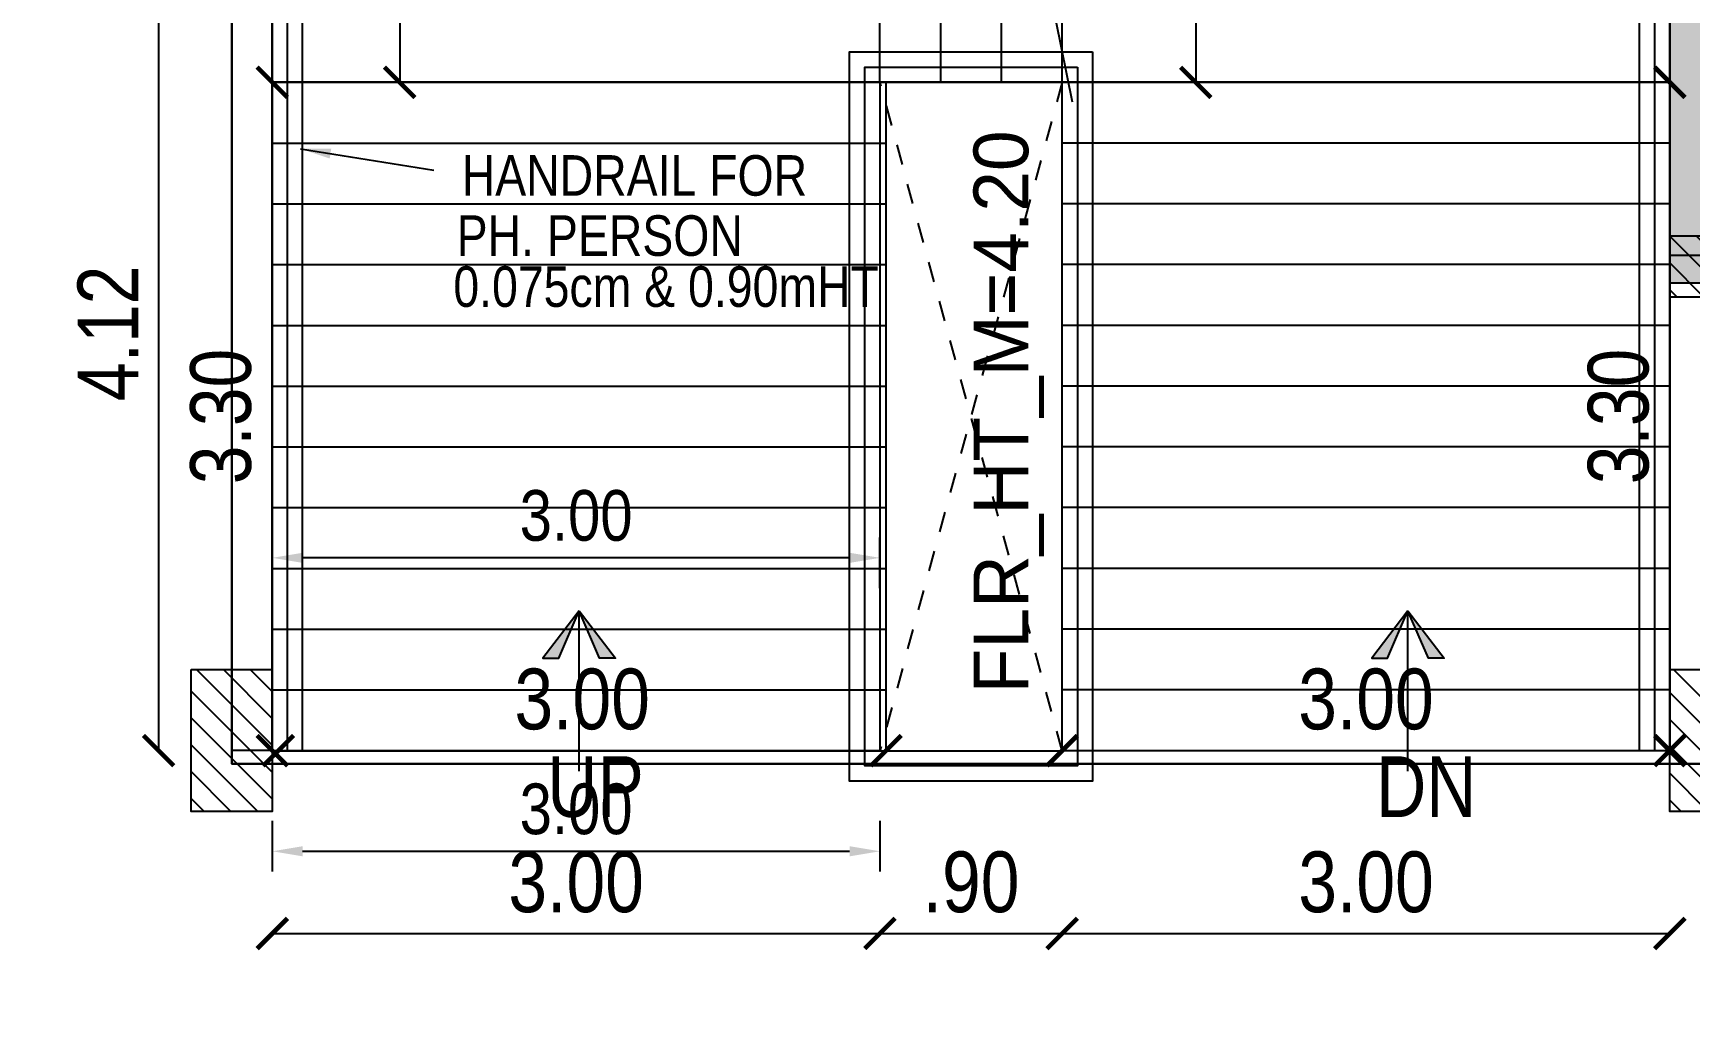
# Model space of a CAD drawing. Header units: metres. Extents: x 385023 to 385532, y 1408468 to 1408621.
# Drawn here: x 385342.21 to 385350.39, y 1408600.9 to 1408605.8 of the extents above; entities that cross this region are included whole.
import ezdxf

# ---------------------------------------------------------------- set-up
doc = ezdxf.new("R2010")
doc.units = ezdxf.units.M
doc.header["$MEASUREMENT"] = 0
doc.linetypes.add('DASHDOT', pattern=[1, 0.5, -0.25, 0, -0.25])
doc.linetypes.add('DASHED', pattern=[0.75, 0.5, -0.25])
for name, color, linetype in [('0 @ 1 (2)', 7, 'Continuous'), ('BLK_1_FLR_1_AC_ROOM_1', 7, 'Continuous'), ('BLK_1_FLR_1_CARPET_AREA', 7, 'Continuous'), ('S-COLUMN', 6, 'Continuous'), ('S-COLUMN HATCH', 8, 'Continuous')]:
    doc.layers.add(name, color=color, linetype=linetype)
for name, color, linetype, lineweight in [('BLK_1_FLR_1_EXIT_WIDTH_DOOR', 7, 'Continuous', 25), ('BLK_1_FLR_1_EXIT_WIDTH_STAIR', 7, 'Continuous', 25), ('BLK_1_FLR_1_STAIR_2', 7, 'Continuous', 25), ('BLK_1_FLR_1_STAIR_2_FLIGHT_1', 7, 'Continuous', 25), ('BLK_1_FLR_1_STAIR_2_FLIGHT_2', 7, 'Continuous', 25), ('BLK_1_FLR_1_STAIR_2_LANDING_1', 7, 'Continuous', 25)]:
    doc.layers.add(name, color=color, linetype=linetype, lineweight=lineweight)
doc.styles.add('AR', font='ARIALN.TTF')
doc.styles.add('ARIAL', font='ARIALN.TTF')
doc.styles.add('CEN-GOT', font='ARIALN.TTF')
doc.styles.add('DE', font='romai___.ttf', dxfattribs={"height": 1.75})
doc.styles.add('RIA-AP', font='ARIALN.TTF')
doc.dimstyles.new('BLG DIM-1', dxfattribs={"dimtxt": 0.25, "dimasz": 0.15, "dimexe": 0.1, "dimexo": 0.15, "dimgap": 0.08, "dimtad": 1, "dimzin": 0, "dimdsep": 46, "dimtxsty": 'ARIAL', "dimcen": 0.09, "dimclrd": 8, "dimclre": 8, "dimadec": 0, "dimazin": 0, "dimtfac": 1, "dimtofl": 0, "dimtmove": 2, "dimatfit": 3, "dimfxl": 0, "dimtolj": 1, "dimtzin": 0, "dimarcsym": 0})
doc.dimstyles.new('RIA-AP', dxfattribs={"dimtxt": 0.3, "dimasz": 0.15, "dimexe": 0, "dimexo": 1, "dimgap": 0.1, "dimtad": 1, "dimzin": 4, "dimdsep": 46, "dimtxsty": 'RIA-AP', "dimblk": 'ARCHTICK', "dimcen": 0.09, "dimse1": 1, "dimse2": 1, "dimclrd": 8, "dimclre": 8, "dimclrt": 4, "dimazin": 0, "dimtfac": 1, "dimtix": 1, "dimtofl": 0, "dimtmove": 2, "dimatfit": 3, "dimfxl": 0, "dimtolj": 1, "dimtzin": 0, "dimarcsym": 0})
pattern_1 = [(135, (375052.11474, 1409514.67969), (-0.06629126074, -0.06629126074), [])]

# ---------------------------------------------------------------- blocks, each defined once
blk = doc.blocks.new('grid')
at = {"layer": 'S-COLUMN HATCH'}
h = blk.add_hatch(dxfattribs=at)
h.set_pattern_fill('ANSI31', color=256, scale=0.75, angle=90, style=0)
h.set_pattern_definition(pattern_1)
h.paths.add_polyline_path([(391788.9375, 1408573.7935), (391788.9375, 1408574.0935), (391792.1175, 1408574.0935), (391792.1175, 1408573.7935)])
h = blk.add_hatch(dxfattribs=at)
h.set_pattern_fill('ANSI31', color=256, scale=0.75, angle=90, style=0)
h.set_pattern_definition(pattern_1)
h.paths.add_polyline_path([(391781.6379, 1408571.9535), (391781.6379, 1408571.2535), (391782.0379, 1408571.2535), (391782.0379, 1408571.9535)])
h = blk.add_hatch(dxfattribs=at)
h.set_pattern_fill('ANSI31', color=256, scale=0.75, angle=90, style=0)
h.set_pattern_definition(pattern_1)
h.paths.add_polyline_path([(391788.9375, 1408571.9535), (391788.9375, 1408571.2535), (391789.3375, 1408571.2535), (391789.3375, 1408571.9535)])
at = {"layer": 'S-COLUMN', "ltscale": 5, "elevation": -63.957}
blk.add_lwpolyline([(391788.9375, 1408574.0935), (391788.9375, 1408573.7935), (391792.1175, 1408573.7935), (391792.1175, 1408574.0935)], close=True, dxfattribs=at)
at = {"layer": 'S-COLUMN', "ltscale": 5}
for points in [[(391781.6379, 1408571.9535), (391782.0379, 1408571.9535), (391782.0379, 1408571.2535), (391781.6379, 1408571.2535)], [(391788.9375, 1408571.9535), (391789.3375, 1408571.9535), (391789.3375, 1408571.2535), (391788.9375, 1408571.2535)]]:
    blk.add_lwpolyline(points, close=True, dxfattribs=at)
blk = doc.blocks.new('A$C03BE6129')
at = {"lineweight": 9}
h = blk.add_hatch(dxfattribs=at)
h.set_pattern_fill('AR-CONC', color=8, scale=0.01, style=0)
h.paths.add_polyline_path([(0.23, 2.98), (1.98, 2.98), (1.98, 0), (2.21, 0), (2.21, 3.21), (0, 3.21), (0, 0), (0.23, 0)])
at = {"ltscale": 300}
h = blk.add_hatch(dxfattribs=at)
h.set_pattern_fill('ANSI32', color=8, scale=0.3, angle=270, style=0)
h.set_pattern_definition([(315, (1585196.33645, -687932.10369), (0.0795495128835, 0.0795495128835), []), (315, (1585196.33645, -687932.15672), (0.0795495128835, 0.0795495128835), [])])
h.paths.add_polyline_path([(1.98, 0.23), (1.705, 0.23), (1.705, 0), (1.98, 0)])
h.paths.add_polyline_path([(0.505, 0), (0.505, 0.23), (0.23, 0.23), (0.23, 0)])
at = {"linetype": 'Continuous'}
for p, q in [((0.23, 0.23), (0.505, 0.23)), ((0.505, 0.23), (0.505, 0)), ((1.705, 0.23), (1.98, 0.23)), ((1.705, 0.23), (1.705, 0)), ((0.23, 0), (0.505, 0)), ((1.705, 0), (1.98, 0))]:
    blk.add_line(p, q, dxfattribs=at)
for p, q in [((0.23, 0), (0, 0)), ((0.505, 0), (1.705, 0))]:
    blk.add_line(p, q)
blk.add_lwpolyline([(0.23, 0), (0.23, 2.98), (1.98, 2.98), (1.98, 0), (2.21, 0), (2.21, 3.21), (0, 3.21), (0, 0)], close=True, dxfattribs=at)
for points in [[(0.305, 0.23), (0.305, 2.905), (1.905, 2.905), (1.905, 0.23)], [(0.365, 0.23), (0.365, 2.845), (1.845, 2.845), (1.845, 0.23)]]:
    blk.add_lwpolyline(points)
blk.add_lwpolyline([(0.505, 0.23), (1.705, 0.23)], dxfattribs=at)
at = {"color": 3, "lineweight": 0, "ltscale": 300, "insert": (0.3271, 1.9472), "char_height": 0.2, "width": 2.833952, "attachment_point": 1, "style": 'AR'}
blk.add_mtext('      LIFT\\P1.75 X 2.75', dxfattribs=at)
blk = doc.blocks.new('A$C448E26E6')
at = {"color": 8, "linetype": 'DASHDOT', "elevation": -2771513.5}
for points in [[(2980, 2210), (230, 3960)], [(2980, 3960), (230, 2210)], [(2981.2, 230), (231.2, 1980)], [(2981.2, 1980), (231.2, 230)]]:
    blk.add_lwpolyline(points, dxfattribs=at)
at = {"color": 3, "elevation": -2771513.5}
for points in [[(305, 2285), (305, 3885), (2905, 3885), (2905, 2285)], [(306.2, 305), (306.2, 1905), (2906.2, 1905), (2906.2, 305)]]:
    blk.add_lwpolyline(points, close=True, dxfattribs=at)
at = {"xscale": 1000, "yscale": 1000, "zscale": 1000, "rotation": 90}
for p in [(3211.2, 1980, -2771513.5), (3211.2, 0, -2771513.5)]:
    blk.add_blockref('A$C03BE6129', p, dxfattribs=at)
blk = doc.blocks.new('_ArchTick')
at = {"color": 0, "linetype": 'ByBlock', "const_width": 0.15}
blk.add_lwpolyline([(-0.5, -0.5), (0.5, 0.5)], dxfattribs=at)
blk = doc.blocks.new('*D25')
at = {"color": 8, "lineweight": -2}
blk.add_line((385343.3937, 1408601.3591), (385346.3937, 1408601.3591), dxfattribs=at)
at = {"layer": 'Defpoints', "color": 0}
for p in [(385343.3937, 1408602.5619, -63.9318), (385346.3937, 1408602.5619, -0.0252), (385346.3937, 1408601.3591)]:
    blk.add_point(p, dxfattribs=at)
at = {"color": 8, "lineweight": -2, "xscale": 0.15, "yscale": 0.15, "zscale": 0.15, "rotation": 180}
blk.add_blockref('_ArchTick', (385343.3937, 1408601.3591), dxfattribs=at)
at = {"color": 8, "lineweight": -2, "xscale": 0.15, "yscale": 0.15, "zscale": 0.15}
blk.add_blockref('_ArchTick', (385346.3937, 1408601.3591), dxfattribs=at)
at = {"color": 4, "insert": (385344.8937, 1408601.6122), "char_height": 0.3, "attachment_point": 5, "style": 'RIA-AP'}
blk.add_mtext('\\A1;3.00', dxfattribs=at)
blk = doc.blocks.new('A$C5708106A')
at = {"lineweight": -2}
h = blk.add_hatch(color=256, dxfattribs=at)
h.dxf.hatch_style = 1
h.paths.add_polyline_path([(-0.4565, 0.1007), (-0.4565, 0.1787), (-0.6905, 0)])
h.paths.add_polyline_path([(-0.6905, 0), (-0.4565, -0.1787), (-0.4565, -0.1007)])
for points in [[(-0.6905, 0), (-0.4565, 0.1787), (-0.4565, 0.1007), (-0.6905, 0)], [(0.102, 0), (-0.6905, 0)], [(-0.6905, 0), (-0.4565, -0.1787), (-0.4565, -0.1007), (-0.6905, 0)]]:
    blk.add_lwpolyline(points, dxfattribs=at)
blk = doc.blocks.new('*D27')
at = {"color": 8, "lineweight": -2}
blk.add_line((385347.9529, 1408608.5622), (385347.9529, 1408605.5619), dxfattribs=at)
at = {"layer": 'Defpoints', "color": 0}
for p in [(385347.3094, 1408608.5622, -0.0252), (385347.2937, 1408605.5619, 0.0252), (385347.9529, 1408605.5619)]:
    blk.add_point(p, dxfattribs=at)
at = {"color": 8, "lineweight": -2, "xscale": 0.15, "yscale": 0.15, "zscale": 0.15}
for p, rotation in [((385347.9529, 1408608.5622), 90), ((385347.9529, 1408605.5619), 270)]:
    blk.add_blockref('_ArchTick', p, dxfattribs=dict(at, rotation=rotation))
at = {"color": 4, "insert": (385347.6998, 1408607.0621), "char_height": 0.3, "attachment_point": 5, "rotation": 90, "style": 'RIA-AP'}
blk.add_mtext('\\A1;3.00', dxfattribs=at)
blk = doc.blocks.new('*D28')
at = {"color": 8, "lineweight": -2}
blk.add_line((385346.3937, 1408601.3591), (385347.2937, 1408601.3591), dxfattribs=at)
at = {"layer": 'Defpoints', "color": 0}
for p in [(385347.2937, 1408605.5619), (385346.3937, 1408602.2619), (385347.2937, 1408601.3591)]:
    blk.add_point(p, dxfattribs=at)
at = {"color": 8, "lineweight": -2, "xscale": 0.15, "yscale": 0.15, "zscale": 0.15, "rotation": 180}
blk.add_blockref('_ArchTick', (385346.3937, 1408601.3591), dxfattribs=at)
at = {"color": 8, "lineweight": -2, "xscale": 0.15, "yscale": 0.15, "zscale": 0.15}
blk.add_blockref('_ArchTick', (385347.2937, 1408601.3591), dxfattribs=at)
at = {"color": 4, "insert": (385346.8437, 1408601.6122), "char_height": 0.3, "attachment_point": 5, "style": 'RIA-AP'}
blk.add_mtext('\\A1;.90', dxfattribs=at)
blk = doc.blocks.new('*D26')
at = {"color": 8, "lineweight": -2}
blk.add_line((385347.2937, 1408601.3591), (385350.2937, 1408601.3591), dxfattribs=at)
at = {"layer": 'Defpoints', "color": 0}
for p in [(385347.2937, 1408605.4638, -0.0252), (385350.2937, 1408605.4638, -0.0252), (385350.2937, 1408601.3591)]:
    blk.add_point(p, dxfattribs=at)
at = {"color": 8, "lineweight": -2, "xscale": 0.15, "yscale": 0.15, "zscale": 0.15, "rotation": 180}
blk.add_blockref('_ArchTick', (385347.2937, 1408601.3591), dxfattribs=at)
at = {"color": 8, "lineweight": -2, "xscale": 0.15, "yscale": 0.15, "zscale": 0.15}
blk.add_blockref('_ArchTick', (385350.2937, 1408601.3591), dxfattribs=at)
at = {"color": 4, "insert": (385348.7937, 1408601.6122), "char_height": 0.3, "attachment_point": 5, "style": 'RIA-AP'}
blk.add_mtext('\\A1;3.00', dxfattribs=at)
blk = doc.blocks.new('*D322')
at = {"color": 8, "lineweight": -2}
blk.add_line((385342.8328, 1408602.2623), (385342.8328, 1408606.3822), dxfattribs=at)
at = {"layer": 'Defpoints', "color": 0}
for p in [(385342.8328, 1408606.3822), (385343.1935, 1408606.3822, -63.957), (385343.1935, 1408602.2623)]:
    blk.add_point(p, dxfattribs=at)
at = {"color": 8, "lineweight": -2, "xscale": 0.15, "yscale": 0.15, "zscale": 0.15}
for p, rotation in [((385342.8328, 1408606.3822), 90), ((385342.8328, 1408602.2623), 270)]:
    blk.add_blockref('_ArchTick', p, dxfattribs=dict(at, rotation=rotation))
at = {"color": 4, "insert": (385342.5822, 1408604.3222), "char_height": 0.3, "attachment_point": 5, "rotation": 90, "style": 'RIA-AP'}
blk.add_mtext('\\A1;4.12', dxfattribs=at)
blk = doc.blocks.new('*D714')
at = {"layer": 'BLK_1_FLR_1_STAIR_2_FLIGHT_1', "color": 8, "lineweight": -2}
blk.add_line((385343.3937, 1408602.2619), (385343.3937, 1408605.5619), dxfattribs=at)
at = {"layer": 'Defpoints', "color": 0}
for p in [(385343.3937, 1408605.5619), (385343.3937, 1408605.5619), (385343.3937, 1408602.2619)]:
    blk.add_point(p, dxfattribs=at)
at = {"layer": 'BLK_1_FLR_1_STAIR_2_FLIGHT_1', "color": 8, "lineweight": -2, "xscale": 0.15, "yscale": 0.15, "zscale": 0.15}
for p, rotation in [((385343.3937, 1408605.5619), 90), ((385343.3937, 1408602.2619), 270)]:
    blk.add_blockref('_ArchTick', p, dxfattribs=dict(at, rotation=rotation))
at = {"layer": 'BLK_1_FLR_1_STAIR_2_FLIGHT_1', "color": 1, "insert": (385343.1405, 1408603.9119), "char_height": 0.3, "attachment_point": 5, "rotation": 90, "style": 'RIA-AP'}
blk.add_mtext('\\A1;3.30', dxfattribs=at)
blk = doc.blocks.new('*D721')
at = {"layer": 'BLK_1_FLR_1_STAIR_2_FLIGHT_1', "color": 8, "lineweight": -2}
blk.add_line((385343.4237, 1408602.2619), (385346.4237, 1408602.2619), dxfattribs=at)
at = {"layer": 'Defpoints', "color": 0}
for p in [(385343.4237, 1408602.2619), (385346.4237, 1408602.2619), (385346.4237, 1408602.2619)]:
    blk.add_point(p, dxfattribs=at)
at = {"layer": 'BLK_1_FLR_1_STAIR_2_FLIGHT_1', "color": 8, "lineweight": -2, "xscale": 0.15, "yscale": 0.15, "zscale": 0.15, "rotation": 180}
blk.add_blockref('_ArchTick', (385343.4237, 1408602.2619), dxfattribs=at)
at = {"layer": 'BLK_1_FLR_1_STAIR_2_FLIGHT_1', "color": 8, "lineweight": -2, "xscale": 0.15, "yscale": 0.15, "zscale": 0.15}
blk.add_blockref('_ArchTick', (385346.4237, 1408602.2619), dxfattribs=at)
at = {"layer": 'BLK_1_FLR_1_STAIR_2_FLIGHT_1', "color": 2, "insert": (385344.9237, 1408602.5151), "char_height": 0.3, "attachment_point": 5, "style": 'RIA-AP'}
blk.add_mtext('\\A1;3.00', dxfattribs=at)
blk = doc.blocks.new('*D722')
at = {"layer": 'BLK_1_FLR_1_STAIR_2_LANDING_1', "color": 8, "lineweight": -2}
blk.add_line((385344.0227, 1408608.5622), (385344.0227, 1408605.5619), dxfattribs=at)
at = {"layer": 'Defpoints', "color": 0}
for p in [(385343.3937, 1408608.5622), (385343.3937, 1408605.5619), (385344.0227, 1408605.5619)]:
    blk.add_point(p, dxfattribs=at)
at = {"layer": 'BLK_1_FLR_1_STAIR_2_LANDING_1', "color": 8, "lineweight": -2, "xscale": 0.15, "yscale": 0.15, "zscale": 0.15}
for p, rotation in [((385344.0227, 1408608.5622), 90), ((385344.0227, 1408605.5619), 270)]:
    blk.add_blockref('_ArchTick', p, dxfattribs=dict(at, rotation=rotation))
at = {"layer": 'BLK_1_FLR_1_STAIR_2_LANDING_1', "color": 0, "insert": (385343.7695, 1408607.0621), "char_height": 0.3, "attachment_point": 5, "rotation": 90, "style": 'RIA-AP'}
blk.add_mtext('\\A1;3.00', dxfattribs=at)
blk = doc.blocks.new('*D724')
at = {"layer": 'BLK_1_FLR_1_STAIR_2_FLIGHT_2', "color": 8, "lineweight": -2}
blk.add_line((385350.2937, 1408605.5619), (385350.2937, 1408602.2619), dxfattribs=at)
at = {"layer": 'Defpoints', "color": 0}
for p in [(385350.2937, 1408605.5619), (385350.2937, 1408602.2619), (385350.2937, 1408602.2619)]:
    blk.add_point(p, dxfattribs=at)
at = {"layer": 'BLK_1_FLR_1_STAIR_2_FLIGHT_2', "color": 8, "lineweight": -2, "xscale": 0.15, "yscale": 0.15, "zscale": 0.15}
for p, rotation in [((385350.2937, 1408605.5619), 90), ((385350.2937, 1408602.2619), 270)]:
    blk.add_blockref('_ArchTick', p, dxfattribs=dict(at, rotation=rotation))
at = {"layer": 'BLK_1_FLR_1_STAIR_2_FLIGHT_2', "color": 0, "insert": (385350.0405, 1408603.9119), "char_height": 0.3, "attachment_point": 5, "rotation": 90, "style": 'RIA-AP'}
blk.add_mtext('\\A1;3.30', dxfattribs=at)
blk = doc.blocks.new('*D725')
at = {"layer": 'BLK_1_FLR_1_STAIR_2_FLIGHT_2', "color": 8, "lineweight": -2}
blk.add_line((385350.2931, 1408602.2619), (385347.2937, 1408602.2619), dxfattribs=at)
at = {"layer": 'Defpoints', "color": 0}
for p in [(385347.2937, 1408602.2619), (385347.2937, 1408602.2619), (385350.2931, 1408602.2619)]:
    blk.add_point(p, dxfattribs=at)
at = {"layer": 'BLK_1_FLR_1_STAIR_2_FLIGHT_2', "color": 8, "lineweight": -2, "xscale": 0.15, "yscale": 0.15, "zscale": 0.15, "rotation": 179.9999999955524}
blk.add_blockref('_ArchTick', (385347.2937, 1408602.2619), dxfattribs=at)
at = {"layer": 'BLK_1_FLR_1_STAIR_2_FLIGHT_2', "color": 8, "lineweight": -2, "xscale": 0.15, "yscale": 0.15, "zscale": 0.15}
blk.add_blockref('_ArchTick', (385350.2931, 1408602.2619), dxfattribs=at)
at = {"layer": 'BLK_1_FLR_1_STAIR_2_FLIGHT_2', "color": 0, "insert": (385348.7934, 1408602.5151), "char_height": 0.3, "attachment_point": 5, "style": 'RIA-AP'}
blk.add_mtext('\\A1;3.00', dxfattribs=at)
blk = doc.blocks.new('*D719')
at = {"layer": 'BLK_1_FLR_1_EXIT_WIDTH_STAIR', "color": 8, "lineweight": -2}
for p, q in [((385343.3937, 1408603.0641), (385343.3937, 1408603.3141)), ((385346.3937, 1408603.0641), (385346.3937, 1408603.3141)), ((385346.2437, 1408603.2141), (385343.5437, 1408603.2141))]:
    blk.add_line(p, q, dxfattribs=at)
at = {"layer": 'BLK_1_FLR_1_EXIT_WIDTH_STAIR', "color": 8}
for points in [[(385343.5437, 1408603.2391), (385343.5437, 1408603.1891), (385343.3937, 1408603.2141)], [(385346.2437, 1408603.2391), (385346.2437, 1408603.1891), (385346.3937, 1408603.2141)]]:
    blk.add_solid(points, dxfattribs=at)
at = {"layer": 'Defpoints', "color": 0}
for p in [(385343.3937, 1408603.2141), (385343.3937, 1408602.8619), (385346.3937, 1408602.8619)]:
    blk.add_point(p, dxfattribs=at)
at = {"layer": 'BLK_1_FLR_1_EXIT_WIDTH_STAIR', "color": 0, "insert": (385344.8937, 1408603.4217), "char_height": 0.25, "attachment_point": 5, "style": 'ARIAL'}
blk.add_mtext('\\A1;3.00', dxfattribs=at)
blk = doc.blocks.new('*D720')
at = {"layer": 'BLK_1_FLR_1_EXIT_WIDTH_DOOR', "color": 8, "lineweight": -2}
for p, q in [((385343.3937, 1408601.9152), (385343.3937, 1408601.6652)), ((385346.3937, 1408601.9152), (385346.3937, 1408601.6652)), ((385343.5437, 1408601.7652), (385346.2437, 1408601.7652))]:
    blk.add_line(p, q, dxfattribs=at)
at = {"layer": 'BLK_1_FLR_1_EXIT_WIDTH_DOOR', "color": 8}
for points in [[(385343.5437, 1408601.7902), (385343.5437, 1408601.7402), (385343.3937, 1408601.7652)], [(385346.2437, 1408601.7902), (385346.2437, 1408601.7402), (385346.3937, 1408601.7652)]]:
    blk.add_solid(points, dxfattribs=at)
at = {"layer": 'Defpoints', "color": 0}
for p in [(385343.3937, 1408602.8619), (385346.3937, 1408602.8619), (385346.3937, 1408601.7652)]:
    blk.add_point(p, dxfattribs=at)
at = {"layer": 'BLK_1_FLR_1_EXIT_WIDTH_DOOR', "color": 0, "insert": (385344.8937, 1408601.9729), "char_height": 0.25, "attachment_point": 5, "style": 'ARIAL'}
blk.add_mtext('\\A1;3.00', dxfattribs=at)
blk = doc.blocks.new('A$C7F8D7752')
blk.add_leader([(-0.15, 0.237, 0.0252), (-0.7267, 0.5707, 0.0252)], dimstyle='RIA-AP')

msp = doc.modelspace()

# ---------------------------------------------------------------- linework, layer by layer
for p, q in [((385350.2931, 1408608.7622, 0.0252), (385350.2931, 1408602.2623, 0.0252)), ((385343.3937, 1408605.5619, 0.0252), (385346.3937, 1408605.5619, 0.0252)), ((385346.3937, 1408605.5619, 0.0252), (385346.3937, 1408602.2619, 0.0252)), ((385346.3937, 1408605.5619, 0.0252), (385347.2937, 1408605.5619, 0.0252)), ((385347.2937, 1408602.2619, 0.0252), (385347.2937, 1408605.5619, 0.0252)), ((385343.3937, 1408605.2619, 0.0252), (385346.3937, 1408605.2619, 0.0252)), ((385343.3937, 1408604.9619, 0.0252), (385346.3937, 1408604.9619, 0.0252)), ((385343.3937, 1408604.6619, 0.0252), (385346.3937, 1408604.6619, 0.0252)), ((385343.3937, 1408604.3619, 0.0252), (385346.3937, 1408604.3619, 0.0252)), ((385343.3937, 1408604.0619, 0.0252), (385346.3937, 1408604.0619, 0.0252)), ((385343.3937, 1408603.7619, 0.0252), (385346.3937, 1408603.7619, 0.0252)), ((385343.3937, 1408603.4619, 0.0252), (385346.3937, 1408603.4619, 0.0252)), ((385343.3937, 1408603.1619, 0.0252), (385346.3937, 1408603.1619, 0.0252)), ((385343.3937, 1408602.8619, 0.0252), (385346.3937, 1408602.8619, 0.0252)), ((385343.3937, 1408602.5619, 0.0252), (385346.3937, 1408602.5619, 0.0252)), ((385343.4237, 1408602.2619, 0.0252), (385346.3937, 1408602.2619, 0.0252)), ((385346.3937, 1408602.2619, 0.0252), (385347.2937, 1408602.2619, 0.0252)), ((385350.2931, 1408602.2619, 0.0252), (385347.2937, 1408602.2619, 0.0252))]:
    msp.add_line(p, q)
at = {"color": 2}
for p, q in [((385346.3937, 1408605.5619, 0.0252), (385346.3937, 1408608.5622, 0.0252)), ((385346.6937, 1408605.5619, 0.0252), (385346.6937, 1408608.5622, 0.0252)), ((385346.9937, 1408605.5619, 0.0252), (385346.9937, 1408608.5622, 0.0252)), ((385347.2937, 1408605.5619, 0.0252), (385347.2937, 1408608.5622, 0.0252)), ((385343.3937, 1408605.5619, 0.0252), (385347.2937, 1408605.5619, 0.0252)), ((385350.2937, 1408605.5619, 0.0252), (385347.2937, 1408605.5619, 0.0252)), ((385350.2937, 1408605.2619, 0.0252), (385347.2937, 1408605.2619, 0.0252)), ((385350.2937, 1408604.9619, 0.0252), (385347.2937, 1408604.9619, 0.0252)), ((385350.2937, 1408604.6619, 0.0252), (385347.2937, 1408604.6619, 0.0252)), ((385350.2937, 1408604.3619, 0.0252), (385347.2937, 1408604.3619, 0.0252)), ((385350.2937, 1408604.0619, 0.0252), (385347.2937, 1408604.0619, 0.0252)), ((385350.2937, 1408603.7619, 0.0252), (385347.2937, 1408603.7619, 0.0252)), ((385350.2937, 1408603.4619, 0.0252), (385347.2937, 1408603.4619, 0.0252)), ((385350.2937, 1408603.1619, 0.0252), (385347.2937, 1408603.1619, 0.0252)), ((385350.2937, 1408602.8619, 0.0252), (385347.2937, 1408602.8619, 0.0252)), ((385350.2937, 1408602.5619, 0.0252), (385347.2937, 1408602.5619, 0.0252))]:
    msp.add_line(p, q, dxfattribs=at)
at = {"color": 8, "linetype": 'DASHED', "ltscale": 0.05}
for p, q in [((385347.2937, 1408602.2619, 0.0252), (385346.3937, 1408605.5619, 0.0252)), ((385347.2937, 1408605.5619, 0.0252), (385346.3937, 1408602.2619, 0.0252))]:
    msp.add_line(p, q, dxfattribs=at)
at = {"linetype": 'Continuous', "elevation": 0.0252}
msp.add_lwpolyline([(385347.3437, 1408605.4638), (385347.0454, 1408606.9444), (385347.1953, 1408607.0356), (385346.8485, 1408607.0886), (385346.9983, 1408607.1798), (385346.7213, 1408608.5622)], dxfattribs=at)
at = {"elevation": 0.0252}
for points in [[(385343.4687, 1408602.2619), (385343.4687, 1408608.4872), (385346.8437, 1408608.4872)], [(385350.2187, 1408602.2619), (385350.2187, 1408608.4872), (385346.8437, 1408608.4872)], [(385343.5437, 1408602.2619), (385343.5437, 1408608.4122), (385346.8437, 1408608.4122)], [(385350.1437, 1408602.2619), (385350.1437, 1408608.4122), (385346.8437, 1408608.4122)], [(385343.3935, 1408607.5122), (385343.3935, 1408602.2623), (385343.1935, 1408602.2623)], [(385342.4435, 1408606.3822), (385342.4435, 1408607.1622), (385343.1935, 1408607.1622), (385343.1935, 1408602.2623)], [(385350.6931, 1408602.1966), (385353.5022, 1408602.1966), (385353.5022, 1408604.7066), (385350.2922, 1408604.7066), (385350.2922, 1408602.1966), (385350.2931, 1408602.1966)]]:
    msp.add_lwpolyline(points, dxfattribs=at)
for points in [[(385347.4437, 1408605.7119), (385347.4437, 1408602.1119), (385346.2437, 1408602.1119), (385346.2437, 1408605.7119)], [(385347.3687, 1408605.6369), (385347.3687, 1408602.1869), (385346.3187, 1408602.1869), (385346.3187, 1408605.6369)]]:
    msp.add_lwpolyline(points, close=True, dxfattribs=at)
at = {"color": 1, "elevation": 0.0252}
msp.add_lwpolyline([(385343.3935, 1408602.2623), (385343.1935, 1408602.2623)], dxfattribs=at)
at = {"layer": 'BLK_1_FLR_1_AC_ROOM_1', "color": 2, "elevation": 0.0252}
msp.add_lwpolyline([(385311.1085, 1408576.7415), (385311.1085, 1408605.3623), (385332.436, 1408605.3623), (385332.436, 1408608.5621), (385337.2535, 1408608.5621), (385337.2535, 1408606.3822), (385343.1935, 1408606.3822), (385343.1935, 1408602.1966), (385353.5022, 1408602.1966), (385353.5022, 1408608.5622), (385366.2289, 1408608.5622), (385365.829, 1408599.0368), (385365.829, 1408567.0832), (385361.309, 1408567.0832), (385361.309, 1408562.5622), (385340.4352, 1408562.5622), (385340.4352, 1408566.0616), (385314.8094, 1408566.0616), (385314.8094, 1408576.7415)], close=True, dxfattribs=at)
at = {"layer": 'BLK_1_FLR_1_CARPET_AREA', "color": 13, "elevation": 0.0252}
msp.add_lwpolyline([(385365.829, 1408608.5622), (385359.8781, 1408608.5622), (385359.8781, 1408607.6122), (385358.7281, 1408607.6122), (385358.7281, 1408608.1622), (385358.3281, 1408608.1622), (385358.3281, 1408608.5622), (385353.5022, 1408608.5622), (385353.5022, 1408602.1966), (385343.1935, 1408602.1966), (385343.1935, 1408606.3822), (385337.2525, 1408606.3822), (385337.2513, 1408607.6127), (385336.3035, 1408607.6122), (385336.3035, 1408608.5622), (385335.886, 1408608.5622), (385335.886, 1408608.3622), (385335.186, 1408608.3622), (385335.186, 1408608.5622), (385332.436, 1408608.5621), (385332.436, 1408606.3624), (385328.436, 1408606.3624)], dxfattribs=at)
at = {"layer": 'BLK_1_FLR_1_STAIR_2', "color": 1, "elevation": 0.0252}
msp.add_lwpolyline([(385343.3937, 1408602.2619), (385343.3937, 1408608.5622), (385350.2937, 1408608.5622), (385350.2937, 1408602.2619), (385347.2937, 1408602.2619), (385347.2937, 1408605.5619), (385346.3937, 1408605.5619), (385346.3937, 1408602.2619)], close=True, dxfattribs=at)
at = {"layer": 'BLK_1_FLR_1_STAIR_2_FLIGHT_1', "color": 7}
for p, q in [((385343.3937, 1408605.5619, 0.0252), (385346.4237, 1408605.5619, 0.0252)), ((385343.3937, 1408605.2619, 0.0252), (385346.4237, 1408605.2619, 0.0252)), ((385343.3937, 1408604.9619, 0.0252), (385346.4237, 1408604.9619, 0.0252)), ((385343.3937, 1408604.6619, 0.0252), (385346.4237, 1408604.6619, 0.0252)), ((385343.3937, 1408604.3619, 0.0252), (385346.4237, 1408604.3619, 0.0252)), ((385343.3937, 1408604.0619, 0.0252), (385346.4237, 1408604.0619, 0.0252)), ((385343.3937, 1408603.7619, 0.0252), (385346.4237, 1408603.7619, 0.0252)), ((385343.3937, 1408603.4619, 0.0252), (385346.4237, 1408603.4619, 0.0252)), ((385343.3937, 1408603.1619, 0.0252), (385346.4237, 1408603.1619, 0.0252)), ((385343.3937, 1408602.8619, 0.0252), (385346.4237, 1408602.8619, 0.0252)), ((385343.3937, 1408602.5619, 0.0252), (385346.4237, 1408602.5619, 0.0252)), ((385343.4237, 1408602.2619, 0.0252), (385346.4237, 1408602.2619, 0.0252))]:
    msp.add_line(p, q, dxfattribs=at)
at = {"layer": 'BLK_1_FLR_1_STAIR_2_FLIGHT_1', "color": 7, "elevation": 0.0252}
msp.add_lwpolyline([(385343.3939, 1408602.2619), (385346.4239, 1408602.2619), (385346.4239, 1408605.5619), (385343.3939, 1408605.5619)], close=True, dxfattribs=at)
at = {"layer": 'BLK_1_FLR_1_STAIR_2_FLIGHT_2', "color": 7}
for p, q in [((385350.2937, 1408605.5619, 0.0252), (385347.2937, 1408605.5619, 0.0252)), ((385350.2937, 1408605.2619, 0.0252), (385347.2937, 1408605.2619, 0.0252)), ((385350.2937, 1408604.9619, 0.0252), (385347.2937, 1408604.9619, 0.0252)), ((385350.2937, 1408604.6619, 0.0252), (385347.2937, 1408604.6619, 0.0252)), ((385350.2937, 1408604.3619, 0.0252), (385347.2937, 1408604.3619, 0.0252)), ((385350.2937, 1408604.0619, 0.0252), (385347.2937, 1408604.0619, 0.0252)), ((385350.2937, 1408603.7619, 0.0252), (385347.2937, 1408603.7619, 0.0252)), ((385350.2937, 1408603.4619, 0.0252), (385347.2937, 1408603.4619, 0.0252)), ((385350.2937, 1408603.1619, 0.0252), (385347.2937, 1408603.1619, 0.0252)), ((385350.2937, 1408602.8619, 0.0252), (385347.2937, 1408602.8619, 0.0252)), ((385350.2937, 1408602.5619, 0.0252), (385347.2937, 1408602.5619, 0.0252)), ((385350.2931, 1408602.2619, 0.0252), (385347.2937, 1408602.2619, 0.0252))]:
    msp.add_line(p, q, dxfattribs=at)
at = {"layer": 'BLK_1_FLR_1_STAIR_2_FLIGHT_2', "color": 7, "elevation": 0.0252}
msp.add_lwpolyline([(385347.2937, 1408605.5619), (385350.2937, 1408605.5619), (385350.2937, 1408602.2619), (385347.2937, 1408602.2619)], close=True, dxfattribs=at)
at = {"layer": 'BLK_1_FLR_1_STAIR_2_LANDING_1', "color": 7, "elevation": 0.0252}
msp.add_lwpolyline([(385343.3937, 1408605.5619), (385350.2937, 1408605.5619), (385350.2937, 1408608.5622), (385343.3937, 1408608.5622)], close=True, dxfattribs=at)

# ---------------------------------------------------------------- block references
at = {"color": 7}
msp.add_blockref('grid', (-6438.6444, 30.7088, 0.0252), dxfattribs=at)
at = {"color": 7, "xscale": 0.001, "yscale": 0.001, "zscale": 0.001}
msp.add_blockref('A$C448E26E6', (385350.2909, 1408604.5722, 2709.3822), dxfattribs=at)
for name, p, rotation in [('A$C7F8D7752', (385343.308, 1408605.4013, -63.957), 200.9963339431958), ('A$C5708106A', (385344.9087, 1408602.2619, -0.0126), 270), ('A$C5708106A', (385349.0008, 1408602.2619, -0.0126), 270)]:
    msp.add_blockref(name, p, dxfattribs=dict(rotation=rotation))

# ---------------------------------------------------------------- texts
at = {"color": 3, "ltscale": 1.5, "style": 'CEN-GOT'}
for s, p in [('HANDRAIL FOR ', (385344.3291, 1408605.0022)), ('PH. PERSON', (385344.3042, 1408604.7051)), ('0.075cm & 0.90mHT ', (385344.2876, 1408604.4533))]:
    msp.add_text(s, height=0.2, rotation=360, dxfattribs=at).set_placement(p)
at = {"layer": '0 @ 1 (2)', "color": 3, "char_height": 0.3, "width": 0.457836, "attachment_point": 1, "style": 'RIA-AP'}
for s, insert in [('UP', (385344.7511, 1408602.2345)), ('DN', (385348.8431, 1408602.2345))]:
    msp.add_mtext(s, dxfattribs=dict(at, insert=insert))
at = {"layer": 'BLK_1_FLR_1_STAIR_2', "color": 1, "insert": (385346.8559, 1408602.5451), "char_height": 0.27, "attachment_point": 1, "rotation": 90, "style": 'DE'}
msp.add_mtext_dynamic_manual_height_columns('FLR_HT_M=4.20', width=0.61696, gutter_width=8.75, heights=[0], dxfattribs=at)

# ---------------------------------------------------------------- dimensions: what is measured, and where the dimension line sits
for base, p1, p2, picture, middle in [((385347.9529, 1408605.5619), (385347.3094, 1408608.5622, -0.0252), (385347.2937, 1408605.5619, 0.0252), '*D27', (385347.6998, 1408607.0621)), ((385342.8328, 1408606.3822, 0.0252), (385343.1935, 1408602.2623, 0.0252), (385343.1935, 1408606.3822, -63.9318), '*D322', (385342.5822, 1408604.3222, 0.0252))]:
    dim = msp.add_linear_dim(base=base, p1=p1, p2=p2, angle=90, dimstyle='RIA-AP')
    dim.commit()
    dim.dimension.update_dxf_attribs({"geometry": picture, "text_midpoint": middle})
for base, p1, p2, picture, middle in [((385347.2937, 1408601.3591, 0.0252), (385346.3937, 1408602.2619, 0.0252), (385347.2937, 1408605.5619, 0.0252), '*D28', (385346.8437, 1408601.6122, 0.0252)), ((385350.2937, 1408601.3591, -0.0252), (385347.2937, 1408605.4638, -0.0504), (385350.2937, 1408605.4638, -0.0504), '*D26', (385348.7937, 1408601.6122, -0.0252)), ((385346.3937, 1408601.3591), (385343.3937, 1408602.5619, -63.9318), (385346.3937, 1408602.5619, -0.0252), '*D25', (385344.8937, 1408601.6122))]:
    dim = msp.add_linear_dim(base=base, p1=p1, p2=p2, dimstyle='RIA-AP')
    dim.commit()
    dim.dimension.update_dxf_attribs({"geometry": picture, "text_midpoint": middle})
at = {"layer": 'BLK_1_FLR_1_EXIT_WIDTH_DOOR', "color": 2}
dim = msp.add_aligned_dim(p1=(385343.3937, 1408602.8619, 0.0252), p2=(385346.3937, 1408602.8619, 0.0252), distance=-1.0967, dimstyle='BLG DIM-1', dxfattribs=at)
dim.commit()
dim.dimension.update_dxf_attribs({"geometry": '*D720', "text_midpoint": (385344.8937, 1408601.9729, 0.0252)})
at = {"layer": 'BLK_1_FLR_1_EXIT_WIDTH_STAIR', "color": 1}
dim = msp.add_aligned_dim(p1=(385346.3937, 1408602.8619, 0.0252), p2=(385343.3937, 1408602.8619, 0.0252), distance=-0.3521, dimstyle='BLG DIM-1', dxfattribs=at)
dim.commit()
dim.dimension.update_dxf_attribs({"geometry": '*D719', "text_midpoint": (385344.8937, 1408603.4217, 0.0252)})
at = {"layer": 'BLK_1_FLR_1_STAIR_2_FLIGHT_1', "color": 1}
dim = msp.add_aligned_dim(p1=(385343.3937, 1408602.2619, 0.0252), p2=(385343.3937, 1408605.5619, 0.0252), distance=0, dimstyle='RIA-AP', override={"dimclrt": 1}, dxfattribs=at)
dim.commit()
dim.dimension.update_dxf_attribs({"geometry": '*D714', "text_midpoint": (385343.1405, 1408603.9119, 0.0252)})
at = {"layer": 'BLK_1_FLR_1_STAIR_2_FLIGHT_1', "color": 2}
dim = msp.add_aligned_dim(p1=(385343.4237, 1408602.2619, 0.0252), p2=(385346.4237, 1408602.2619, 0.0252), distance=0, dimstyle='RIA-AP', override={"dimclrt": 2}, dxfattribs=at)
dim.commit()
dim.dimension.update_dxf_attribs({"geometry": '*D721', "text_midpoint": (385344.9237, 1408602.5151, 0.0252)})
at = {"layer": 'BLK_1_FLR_1_STAIR_2_FLIGHT_2', "color": 1}
dim = msp.add_aligned_dim(p1=(385350.2937, 1408605.5619, 0.0252), p2=(385350.2937, 1408602.2619, 0.0252), distance=0, dimstyle='RIA-AP', override={"dimclrt": 0}, dxfattribs=at)
dim.commit()
dim.dimension.update_dxf_attribs({"geometry": '*D724', "text_midpoint": (385350.0405, 1408603.9119, 0.0252)})
at = {"layer": 'BLK_1_FLR_1_STAIR_2_FLIGHT_2', "color": 2}
dim = msp.add_aligned_dim(p1=(385350.2931, 1408602.2619, 0.0252), p2=(385347.2937, 1408602.2619, 0.0252), distance=0, dimstyle='RIA-AP', override={"dimclrt": 0}, dxfattribs=at)
dim.commit()
dim.dimension.update_dxf_attribs({"geometry": '*D725', "text_midpoint": (385348.7934, 1408602.5151, 0.0252)})
at = {"layer": 'BLK_1_FLR_1_STAIR_2_LANDING_1', "color": 2}
dim = msp.add_aligned_dim(p1=(385343.3937, 1408608.5622, 0.0252), p2=(385343.3937, 1408605.5619, 0.0252), distance=0.629, dimstyle='RIA-AP', override={"dimclrt": 0}, dxfattribs=at)
dim.commit()
dim.dimension.update_dxf_attribs({"geometry": '*D722', "text_midpoint": (385343.7695, 1408607.0621, 0.0252)})

doc.saveas('drawing.dxf')
